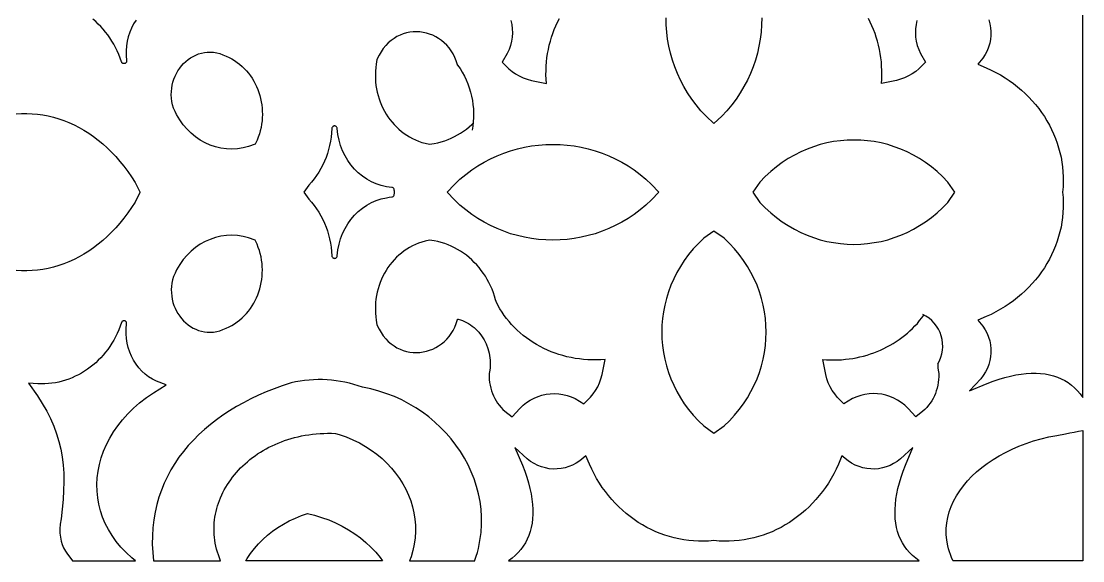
# Model space of a CAD drawing. Extents: x -1917 to -261, y -485 to 605.
# Drawn here: x -909.6 to -791.6, y -414.8 to -354.9 of the extents above; entities that cross this region are included whole.
import ezdxf

# ---------------------------------------------------------------- set-up
doc = ezdxf.new("R2010")
doc.units = 0
doc.layers.add('LAYER_1', color=18, linetype='CONTINUOUS')

msp = doc.modelspace()

# ---------------------------------------------------------------- linework, layer by layer
at = {"layer": 'LAYER_1'}
for points in [[(-802.07, -354.72), (-801.95, -355.14), (-801.87, -355.58), (-801.83, -356.01), (-801.83, -356.45), (-801.88, -356.89), (-801.97, -357.32), (-802.1, -357.75), (-802.27, -358.17), (-802.48, -358.57), (-802.74, -358.96), (-803.28, -359.65), (-802.36, -360.03), (-801.82, -360.29), (-801.29, -360.55), (-800.77, -360.84), (-800.27, -361.15), (-799.79, -361.47), (-799.32, -361.8), (-798.87, -362.16), (-798.44, -362.52), (-798.02, -362.9), (-797.62, -363.3), (-797.24, -363.71), (-796.88, -364.13), (-796.53, -364.56), (-796.21, -365.01), (-795.9, -365.47), (-795.61, -365.93), (-795.34, -366.41), (-795.1, -366.9), (-794.87, -367.39), (-794.66, -367.9), (-794.48, -368.41), (-794.31, -368.93), (-794.17, -369.45), (-794.05, -369.98), (-793.96, -370.52), (-793.88, -371.06), (-793.83, -371.61), (-793.81, -372.16), (-793.8, -372.72), (-793.82, -373.28), (-793.87, -373.87), (-793.87, -373.87), (-793.87, -373.87), (-793.82, -374.46), (-793.8, -375.02), (-793.81, -375.57), (-793.83, -376.12), (-793.88, -376.67), (-793.96, -377.21), (-794.05, -377.75), (-794.17, -378.28), (-794.31, -378.81), (-794.48, -379.33), (-794.66, -379.84), (-794.87, -380.34), (-795.1, -380.84), (-795.34, -381.32), (-795.61, -381.8), (-795.9, -382.27), (-796.21, -382.72), (-796.53, -383.17), (-796.88, -383.6), (-797.24, -384.03), (-797.62, -384.43), (-798.02, -384.83), (-798.44, -385.21), (-798.87, -385.58), (-799.32, -385.93), (-799.79, -386.27), (-800.27, -386.59), (-800.77, -386.89), (-801.29, -387.18), (-801.82, -387.45), (-802.36, -387.7), (-803.28, -388.09), (-802.74, -388.77), (-802.48, -389.16), (-802.27, -389.57), (-802.1, -389.99), (-801.97, -390.41), (-801.88, -390.85), (-801.83, -391.28), (-801.83, -391.72), (-801.87, -392.16), (-801.95, -392.59), (-802.07, -393.02), (-802.23, -393.44), (-802.43, -393.84), (-802.68, -394.23), (-802.97, -394.6), (-804.23, -395.97), (-802.25, -395.15), (-801.58, -394.89), (-800.93, -394.67), (-800.29, -394.48), (-799.67, -394.32), (-799.06, -394.19), (-798.47, -394.09), (-797.91, -394.02), (-797.35, -393.99), (-796.82, -393.99), (-796.31, -394.01), (-795.82, -394.07), (-795.34, -394.16), (-794.88, -394.27), (-794.45, -394.42), (-794.03, -394.6), (-793.63, -394.81), (-793.25, -395.04), (-792.89, -395.31), (-792.54, -395.61), (-792.22, -395.94), (-791.91, -396.3), (-791.63, -396.68), (-791.63, -373.87), (-791.63, -351.05)], [(-896.81, -354.75), (-897.08, -355.17), (-897.31, -355.62), (-897.51, -356.09), (-897.67, -356.58), (-897.79, -357.09), (-897.88, -357.61), (-897.91, -358.14), (-897.91, -358.68), (-897.85, -359.23), (-897.85, -359.3), (-897.86, -359.36), (-897.88, -359.41), (-897.91, -359.46), (-897.95, -359.5), (-897.99, -359.53), (-898.03, -359.55), (-898.08, -359.57), (-898.13, -359.57), (-898.18, -359.57), (-898.23, -359.56), (-898.28, -359.55), (-898.33, -359.52), (-898.37, -359.48), (-898.4, -359.43), (-898.43, -359.37), (-898.57, -358.96), (-898.73, -358.56), (-898.9, -358.17), (-899.08, -357.79), (-899.28, -357.42), (-899.49, -357.07), (-899.71, -356.72), (-899.95, -356.39), (-900.2, -356.07), (-900.45, -355.76), (-900.72, -355.46), (-901, -355.18), (-901.29, -354.9), (-901.59, -354.65)], [(-855.17, -354.77), (-855.07, -355.23), (-855.01, -355.69), (-854.99, -356.16), (-855.02, -356.62), (-855.09, -357.09), (-855.2, -357.55), (-855.36, -358.01), (-855.57, -358.45), (-856.13, -359.43), (-855.39, -360.15), (-855.03, -360.45), (-854.64, -360.72), (-854.23, -360.95), (-853.8, -361.16), (-853.35, -361.32), (-852.89, -361.45), (-851.22, -361.77), (-851.25, -361.29), (-851.27, -360.81), (-851.26, -360.33), (-851.24, -359.86), (-851.21, -359.38), (-851.16, -358.92), (-851.09, -358.45), (-851, -357.99), (-850.9, -357.54), (-850.78, -357.09), (-850.65, -356.65), (-850.51, -356.22), (-850.34, -355.79), (-850.17, -355.37), (-849.98, -354.96), (-849.77, -354.56)], [(-827.29, -354.48), (-827.31, -355.28), (-827.37, -356.07), (-827.47, -356.85), (-827.61, -357.64), (-827.78, -358.41), (-828, -359.18), (-828.26, -359.94), (-828.55, -360.68), (-828.89, -361.41), (-829.27, -362.13), (-829.68, -362.83), (-830.14, -363.51), (-830.63, -364.17), (-831.17, -364.81), (-831.74, -365.42), (-832.61, -366.25), (-833.48, -365.42), (-834.05, -364.81), (-834.58, -364.17), (-835.08, -363.51), (-835.54, -362.83), (-835.95, -362.13), (-836.33, -361.41), (-836.66, -360.68), (-836.96, -359.94), (-837.22, -359.18), (-837.44, -358.41), (-837.61, -357.64), (-837.75, -356.85), (-837.85, -356.07), (-837.91, -355.28), (-837.93, -354.48)], [(-810.05, -354.77), (-810.15, -355.23), (-810.21, -355.69), (-810.23, -356.16), (-810.2, -356.62), (-810.13, -357.09), (-810.02, -357.55), (-809.86, -358.01), (-809.65, -358.45), (-809.09, -359.43), (-809.83, -360.15), (-810.19, -360.45), (-810.58, -360.72), (-810.99, -360.95), (-811.42, -361.16), (-811.87, -361.32), (-812.33, -361.45), (-814, -361.77), (-813.97, -361.29), (-813.96, -360.81), (-813.96, -360.33), (-813.98, -359.86), (-814.01, -359.38), (-814.06, -358.92), (-814.13, -358.45), (-814.22, -357.99), (-814.32, -357.54), (-814.44, -357.09), (-814.57, -356.65), (-814.71, -356.22), (-814.88, -355.79), (-815.05, -355.37), (-815.24, -354.96), (-815.45, -354.56)], [(-861.07, -359.76), (-861.08, -359.76), (-861.1, -359.7), (-861.23, -359.28), (-861.39, -358.88), (-861.58, -358.5), (-861.79, -358.15), (-862.03, -357.82), (-862.29, -357.52), (-862.57, -357.25), (-862.87, -357), (-863.19, -356.78), (-863.51, -356.59), (-863.85, -356.43), (-864.2, -356.29), (-864.55, -356.19), (-864.91, -356.11), (-865.28, -356.06), (-865.65, -356.04), (-866.02, -356.05), (-866.39, -356.09), (-866.75, -356.17), (-867.12, -356.27), (-867.47, -356.4), (-867.82, -356.57), (-868.15, -356.77), (-868.48, -357), (-868.78, -357.27), (-869.07, -357.56), (-869.34, -357.89), (-869.59, -358.25), (-869.81, -358.64), (-870.04, -359.13), (-870.13, -359.62), (-870.18, -360.02), (-870.21, -360.42), (-870.22, -360.82), (-870.22, -361.21), (-870.19, -361.6), (-870.15, -361.99), (-870.09, -362.37), (-870.01, -362.75), (-869.92, -363.12), (-869.81, -363.48), (-869.68, -363.84), (-869.54, -364.19), (-869.38, -364.53), (-869.21, -364.86), (-869.02, -365.18), (-868.82, -365.49), (-868.6, -365.79), (-868.37, -366.08), (-868.13, -366.36), (-867.87, -366.62), (-867.61, -366.87), (-867.33, -367.11), (-867.03, -367.33), (-866.73, -367.54), (-866.42, -367.73), (-866.09, -367.91), (-865.75, -368.06), (-865.41, -368.2), (-865.05, -368.33), (-864.69, -368.43), (-864.2, -368.54), (-863.68, -368.45), (-863.29, -368.37), (-862.9, -368.27), (-862.52, -368.15), (-862.15, -368.02), (-861.79, -367.86), (-861.44, -367.69), (-861.09, -367.51), (-860.75, -367.3), (-860.43, -367.09), (-860.11, -366.85), (-859.81, -366.61), (-859.51, -366.34), (-859.36, -366.2)], [(-910.14, -365.16), (-909.54, -365.13), (-908.94, -365.12), (-908.34, -365.14), (-907.75, -365.2), (-907.15, -365.28), (-906.56, -365.39), (-905.98, -365.53), (-905.4, -365.71), (-904.82, -365.9), (-904.26, -366.13), (-903.7, -366.39), (-903.14, -366.67), (-902.6, -366.98), (-902.06, -367.32), (-901.53, -367.69), (-901.02, -368.08), (-900.51, -368.5), (-900.01, -368.95), (-899.53, -369.42), (-899.06, -369.91), (-898.6, -370.44), (-898.16, -370.98), (-897.73, -371.56), (-897.31, -372.15), (-896.92, -372.78), (-896.4, -373.83), (-896.4, -373.87), (-896.4, -373.9), (-896.92, -374.96), (-897.31, -375.58), (-897.73, -376.18), (-898.16, -376.75), (-898.6, -377.3), (-899.06, -377.82), (-899.53, -378.32), (-900.01, -378.79), (-900.51, -379.24), (-901.02, -379.65), (-901.53, -380.05), (-902.06, -380.41), (-902.6, -380.75), (-903.14, -381.06), (-903.7, -381.35), (-904.26, -381.6), (-904.82, -381.83), (-905.4, -382.03), (-905.98, -382.2), (-906.56, -382.34), (-907.15, -382.45), (-907.75, -382.54), (-908.34, -382.59), (-908.94, -382.61), (-909.54, -382.61), (-910.14, -382.57)], [(-807.75, -392.96), (-807.75, -393.1), (-807.74, -393.38), (-807.7, -393.66), (-807.64, -394.03), (-807.64, -394.39), (-807.66, -394.71), (-807.69, -395.02), (-807.74, -395.33), (-807.81, -395.64), (-807.9, -395.94), (-808, -396.23), (-808.12, -396.51), (-808.26, -396.79), (-808.41, -397.06), (-808.58, -397.31), (-808.76, -397.56), (-808.96, -397.79), (-809.17, -398.02), (-809.39, -398.22), (-810.18, -398.86), (-811.04, -397.9), (-811.41, -397.55), (-811.8, -397.24), (-812.2, -396.98), (-812.63, -396.75), (-813.06, -396.57), (-813.51, -396.43), (-813.97, -396.32), (-814.43, -396.27), (-814.9, -396.25), (-815.37, -396.28), (-815.83, -396.35), (-816.29, -396.46), (-816.75, -396.62), (-817.2, -396.82), (-818.17, -397.38), (-818.9, -396.65), (-819.19, -396.29), (-819.46, -395.9), (-819.7, -395.49), (-819.9, -395.06), (-820.06, -394.61), (-820.19, -394.14), (-820.51, -392.47), (-820.09, -392.5), (-819.67, -392.52), (-819.25, -392.52), (-818.83, -392.51), (-818.42, -392.49), (-818, -392.45), (-817.59, -392.4), (-817.19, -392.34), (-816.79, -392.27), (-816.39, -392.18), (-815.99, -392.08), (-815.6, -391.97), (-815.22, -391.85), (-814.84, -391.72), (-814.47, -391.57), (-814.1, -391.42), (-813.74, -391.25), (-813.39, -391.07), (-813.04, -390.88), (-812.7, -390.69), (-812.37, -390.48), (-812.04, -390.26), (-811.72, -390.03), (-811.42, -389.79), (-811.12, -389.54), (-810.83, -389.28), (-810.55, -389.01), (-810.28, -388.73), (-810.01, -388.45), (-809.76, -388.15), (-809.52, -387.85), (-809.3, -387.54)], [(-798.79, -414.85), (-806.03, -414.85), (-806.05, -414.81), (-806.2, -414.48), (-806.33, -414.16), (-806.44, -413.84), (-806.54, -413.52), (-806.62, -413.19), (-806.74, -412.55), (-806.8, -411.91), (-806.8, -411.27), (-806.74, -410.64), (-806.63, -410.02), (-806.46, -409.4), (-806.24, -408.8), (-805.98, -408.21), (-805.66, -407.63), (-805.3, -407.06), (-804.89, -406.51), (-804.44, -405.97), (-803.95, -405.45), (-803.42, -404.95), (-802.85, -404.47), (-802.25, -404.02), (-801.6, -403.58), (-800.93, -403.17), (-800.22, -402.79), (-799.48, -402.43), (-798.72, -402.1), (-797.92, -401.79), (-797.11, -401.52), (-796.26, -401.28), (-795.4, -401.07), (-794.51, -400.9), (-793.55, -400.75), (-793.08, -400.63), (-792.6, -400.53), (-792.12, -400.44), (-791.63, -400.36)], [(-791.63, -400.36), (-791.63, -414.85)], [(-791.63, -414.85), (-798.79, -414.85)]]:
    msp.add_lwpolyline(points, dxfattribs=at)
for points in [[(-888.56, -368.63), (-889.13, -368.38), (-889.67, -368.08), (-890.19, -367.72), (-890.68, -367.32), (-891.14, -366.87), (-891.57, -366.38), (-891.96, -365.83), (-892.31, -365.25), (-892.48, -364.88), (-892.63, -364.51), (-892.74, -364.14), (-892.82, -363.77), (-892.87, -363.4), (-892.89, -363.03), (-892.88, -362.67), (-892.85, -362.31), (-892.79, -361.96), (-892.71, -361.62), (-892.6, -361.29), (-892.47, -360.97), (-892.32, -360.66), (-892.15, -360.36), (-891.96, -360.08), (-891.75, -359.81), (-891.52, -359.57), (-891.28, -359.34), (-891.03, -359.12), (-890.75, -358.93), (-890.47, -358.77), (-890.17, -358.62), (-889.87, -358.5), (-889.55, -358.41), (-889.22, -358.34), (-888.89, -358.3), (-888.55, -358.29), (-888.2, -358.32), (-887.85, -358.37), (-887.5, -358.46), (-887.15, -358.59), (-886.8, -358.74), (-886.48, -358.89), (-886.17, -359.06), (-885.87, -359.24), (-885.58, -359.44), (-885.3, -359.65), (-885.03, -359.88), (-884.78, -360.12), (-884.54, -360.38), (-884.32, -360.65), (-884.11, -360.92), (-883.91, -361.21), (-883.73, -361.51), (-883.57, -361.82), (-883.42, -362.13), (-883.28, -362.46), (-883.16, -362.79), (-883.05, -363.12), (-882.97, -363.46), (-882.89, -363.81), (-882.84, -364.16), (-882.8, -364.52), (-882.78, -364.87), (-882.77, -365.23), (-882.78, -365.59), (-882.81, -365.95), (-882.86, -366.31), (-882.92, -366.67), (-883.01, -367.03), (-883.11, -367.39), (-883.23, -367.74), (-883.37, -368.09), (-883.58, -368.54), (-884.3, -368.79), (-884.92, -368.95), (-885.54, -369.04), (-886.16, -369.07), (-886.77, -369.05), (-887.38, -368.96), (-887.98, -368.82)], [(-878.15, -373.87), (-877.61, -374.65), (-877.31, -374.99), (-877.02, -375.34), (-876.76, -375.71), (-876.51, -376.1), (-876.28, -376.49), (-876.07, -376.9), (-875.87, -377.31), (-875.7, -377.74), (-875.55, -378.17), (-875.41, -378.62), (-875.3, -379.07), (-875.21, -379.52), (-875.14, -379.99), (-875.08, -380.46), (-875.06, -380.94), (-875.05, -381), (-875.03, -381.06), (-875, -381.11), (-874.96, -381.15), (-874.92, -381.18), (-874.87, -381.21), (-874.82, -381.22), (-874.77, -381.23), (-874.72, -381.22), (-874.67, -381.21), (-874.62, -381.19), (-874.57, -381.16), (-874.54, -381.12), (-874.5, -381.08), (-874.48, -381.02), (-874.47, -380.95), (-874.39, -380.29), (-874.26, -379.66), (-874.09, -379.05), (-873.86, -378.46), (-873.59, -377.91), (-873.28, -377.38), (-872.93, -376.89), (-872.54, -376.44), (-872.12, -376.02), (-871.66, -375.64), (-871.17, -375.31), (-870.66, -375.03), (-870.12, -374.79), (-869.56, -374.61), (-868.98, -374.48), (-868.68, -374.43), (-868.38, -374.4), (-868.31, -374.39), (-868.26, -374.36), (-868.21, -374.32), (-868.17, -374.27), (-868.14, -374.19), (-868.12, -374.1), (-868.11, -374), (-868.11, -373.87), (-868.11, -373.74), (-868.12, -373.63), (-868.14, -373.54), (-868.17, -373.47), (-868.21, -373.41), (-868.26, -373.37), (-868.31, -373.35), (-868.38, -373.33), (-868.68, -373.3), (-868.98, -373.26), (-869.56, -373.13), (-870.12, -372.94), (-870.66, -372.71), (-871.17, -372.42), (-871.66, -372.09), (-872.12, -371.72), (-872.54, -371.3), (-872.93, -370.84), (-873.28, -370.35), (-873.59, -369.83), (-873.86, -369.27), (-874.09, -368.69), (-874.26, -368.08), (-874.39, -367.45), (-874.47, -366.78), (-874.48, -366.72), (-874.5, -366.66), (-874.54, -366.61), (-874.57, -366.57), (-874.62, -366.54), (-874.67, -366.52), (-874.72, -366.51), (-874.77, -366.51), (-874.82, -366.51), (-874.87, -366.53), (-874.92, -366.55), (-874.96, -366.58), (-875, -366.63), (-875.03, -366.68), (-875.05, -366.73), (-875.06, -366.8), (-875.08, -367.28), (-875.14, -367.75), (-875.21, -368.21), (-875.3, -368.67), (-875.41, -369.12), (-875.55, -369.56), (-875.7, -370), (-875.87, -370.42), (-876.07, -370.84), (-876.28, -371.24), (-876.51, -371.64), (-876.76, -372.02), (-877.02, -372.39), (-877.31, -372.75), (-877.61, -373.09)], [(-862.26, -373.87), (-861.44, -373), (-860.82, -372.43), (-860.18, -371.89), (-859.52, -371.4), (-858.84, -370.94), (-858.14, -370.53), (-857.43, -370.15), (-856.7, -369.81), (-855.95, -369.52), (-855.19, -369.26), (-854.43, -369.04), (-853.65, -368.86), (-852.87, -368.72), (-852.08, -368.63), (-851.29, -368.57), (-850.5, -368.55), (-849.7, -368.57), (-848.91, -368.63), (-848.13, -368.72), (-847.34, -368.86), (-846.57, -369.04), (-845.8, -369.26), (-845.04, -369.52), (-844.3, -369.81), (-843.57, -370.15), (-842.85, -370.53), (-842.15, -370.94), (-841.47, -371.4), (-840.81, -371.89), (-840.17, -372.43), (-839.56, -373), (-838.73, -373.87), (-839.56, -374.73), (-840.17, -375.31), (-840.81, -375.84), (-841.47, -376.34), (-842.15, -376.79), (-842.85, -377.21), (-843.57, -377.59), (-844.3, -377.92), (-845.04, -378.22), (-845.8, -378.48), (-846.57, -378.69), (-847.34, -378.87), (-848.13, -379.01), (-848.91, -379.11), (-849.7, -379.17), (-850.5, -379.19), (-851.29, -379.17), (-852.08, -379.11), (-852.87, -379.01), (-853.65, -378.87), (-854.43, -378.69), (-855.19, -378.48), (-855.95, -378.22), (-856.7, -377.92), (-857.43, -377.59), (-858.14, -377.21), (-858.84, -376.79), (-859.52, -376.34), (-860.18, -375.84), (-860.82, -375.31), (-861.44, -374.73)], [(-828.28, -373.87), (-827.49, -375), (-826.9, -375.6), (-826.29, -376.16), (-825.66, -376.68), (-825.01, -377.16), (-824.35, -377.59), (-823.66, -377.99), (-822.97, -378.34), (-822.25, -378.65), (-821.53, -378.92), (-820.8, -379.15), (-820.06, -379.34), (-819.31, -379.48), (-818.56, -379.59), (-817.81, -379.65), (-817.05, -379.67), (-816.3, -379.65), (-815.54, -379.59), (-814.79, -379.48), (-814.04, -379.34), (-813.3, -379.15), (-812.57, -378.92), (-811.85, -378.65), (-811.14, -378.34), (-810.44, -377.99), (-809.76, -377.59), (-809.09, -377.16), (-808.44, -376.68), (-807.81, -376.16), (-807.2, -375.6), (-806.62, -375), (-805.83, -373.87), (-806.62, -372.74), (-807.2, -372.13), (-807.81, -371.57), (-808.44, -371.05), (-809.09, -370.58), (-809.76, -370.14), (-810.44, -369.75), (-811.14, -369.39), (-811.85, -369.08), (-812.57, -368.81), (-813.3, -368.58), (-814.04, -368.4), (-814.79, -368.25), (-815.54, -368.15), (-816.3, -368.09), (-817.05, -368.07), (-817.81, -368.09), (-818.56, -368.15), (-819.31, -368.25), (-820.06, -368.4), (-820.8, -368.58), (-821.53, -368.81), (-822.25, -369.08), (-822.97, -369.39), (-823.66, -369.75), (-824.35, -370.14), (-825.01, -370.58), (-825.66, -371.05), (-826.29, -371.57), (-826.9, -372.13), (-827.49, -372.74)], [(-832.61, -400.65), (-831.48, -399.86), (-830.88, -399.27), (-830.32, -398.66), (-829.8, -398.03), (-829.32, -397.39), (-828.88, -396.72), (-828.49, -396.04), (-828.14, -395.34), (-827.82, -394.63), (-827.55, -393.9), (-827.33, -393.17), (-827.14, -392.43), (-826.99, -391.69), (-826.89, -390.93), (-826.83, -390.18), (-826.81, -389.42), (-826.83, -388.67), (-826.89, -387.91), (-826.99, -387.16), (-827.14, -386.42), (-827.33, -385.68), (-827.55, -384.94), (-827.82, -384.22), (-828.14, -383.51), (-828.49, -382.81), (-828.88, -382.13), (-829.32, -381.46), (-829.8, -380.81), (-830.32, -380.18), (-830.88, -379.58), (-831.48, -378.99), (-832.61, -378.2), (-833.74, -378.99), (-834.34, -379.58), (-834.9, -380.18), (-835.42, -380.81), (-835.9, -381.46), (-836.34, -382.13), (-836.73, -382.81), (-837.08, -383.51), (-837.39, -384.22), (-837.66, -384.94), (-837.89, -385.68), (-838.08, -386.42), (-838.22, -387.16), (-838.33, -387.91), (-838.39, -388.67), (-838.41, -389.42), (-838.39, -390.18), (-838.33, -390.93), (-838.22, -391.69), (-838.08, -392.43), (-837.89, -393.17), (-837.66, -393.9), (-837.39, -394.63), (-837.08, -395.34), (-836.73, -396.04), (-836.34, -396.72), (-835.9, -397.39), (-835.42, -398.03), (-834.9, -398.66), (-834.34, -399.27), (-833.74, -399.86)], [(-888.56, -379.11), (-889.13, -379.36), (-889.67, -379.66), (-890.19, -380.01), (-890.68, -380.41), (-891.14, -380.86), (-891.57, -381.36), (-891.96, -381.9), (-892.31, -382.49), (-892.48, -382.86), (-892.63, -383.23), (-892.74, -383.6), (-892.82, -383.97), (-892.87, -384.34), (-892.89, -384.7), (-892.88, -385.07), (-892.85, -385.42), (-892.79, -385.77), (-892.71, -386.12), (-892.6, -386.45), (-892.47, -386.77), (-892.32, -387.08), (-892.15, -387.37), (-891.96, -387.66), (-891.75, -387.92), (-891.52, -388.17), (-891.28, -388.4), (-891.03, -388.61), (-890.75, -388.8), (-890.47, -388.97), (-890.17, -389.11), (-889.87, -389.23), (-889.55, -389.33), (-889.22, -389.39), (-888.89, -389.43), (-888.55, -389.44), (-888.2, -389.42), (-887.85, -389.36), (-887.5, -389.27), (-887.15, -389.15), (-886.8, -388.99), (-886.48, -388.84), (-886.17, -388.68), (-885.87, -388.49), (-885.58, -388.29), (-885.3, -388.08), (-885.03, -387.85), (-884.78, -387.61), (-884.54, -387.36), (-884.32, -387.09), (-884.11, -386.81), (-883.91, -386.52), (-883.73, -386.22), (-883.57, -385.92), (-883.42, -385.6), (-883.28, -385.28), (-883.16, -384.95), (-883.05, -384.61), (-882.97, -384.27), (-882.89, -383.92), (-882.84, -383.57), (-882.8, -383.22), (-882.78, -382.86), (-882.77, -382.5), (-882.78, -382.14), (-882.81, -381.78), (-882.86, -381.42), (-882.92, -381.06), (-883.01, -380.7), (-883.11, -380.35), (-883.23, -380), (-883.37, -379.65), (-883.58, -379.2), (-884.3, -378.94), (-884.92, -378.79), (-885.54, -378.7), (-886.16, -378.66), (-886.77, -378.69), (-887.38, -378.77), (-887.98, -378.91)], [(-856.81, -386.03), (-856.86, -385.83), (-856.97, -385.43), (-857.11, -385.04), (-857.26, -384.66), (-857.42, -384.29), (-857.6, -383.92), (-857.79, -383.57), (-858, -383.22), (-858.22, -382.89), (-858.45, -382.56), (-858.7, -382.25), (-858.96, -381.95), (-859.23, -381.67), (-859.51, -381.39), (-859.81, -381.13), (-860.11, -380.88), (-860.43, -380.65), (-860.75, -380.43), (-861.09, -380.23), (-861.44, -380.04), (-861.79, -379.87), (-862.15, -379.72), (-862.52, -379.58), (-862.9, -379.46), (-863.29, -379.36), (-863.68, -379.28), (-864.2, -379.2), (-864.69, -379.31), (-865.05, -379.41), (-865.41, -379.53), (-865.75, -379.67), (-866.09, -379.83), (-866.42, -380), (-866.73, -380.2), (-867.03, -380.4), (-867.33, -380.63), (-867.61, -380.86), (-867.87, -381.11), (-868.13, -381.38), (-868.37, -381.66), (-868.6, -381.95), (-868.82, -382.25), (-869.02, -382.56), (-869.21, -382.88), (-869.38, -383.21), (-869.54, -383.55), (-869.68, -383.9), (-869.81, -384.25), (-869.92, -384.62), (-870.01, -384.99), (-870.09, -385.36), (-870.15, -385.75), (-870.19, -386.13), (-870.22, -386.52), (-870.22, -386.92), (-870.21, -387.31), (-870.18, -387.71), (-870.13, -388.11), (-870.04, -388.6), (-869.81, -389.09), (-869.59, -389.48), (-869.34, -389.84), (-869.07, -390.17), (-868.78, -390.47), (-868.48, -390.73), (-868.15, -390.96), (-867.82, -391.16), (-867.47, -391.33), (-867.12, -391.47), (-866.75, -391.57), (-866.39, -391.64), (-866.02, -391.68), (-865.65, -391.69), (-865.28, -391.68), (-864.91, -391.63), (-864.55, -391.55), (-864.2, -391.44), (-863.85, -391.31), (-863.51, -391.15), (-863.19, -390.95), (-862.87, -390.73), (-862.57, -390.49), (-862.29, -390.21), (-862.03, -389.91), (-861.79, -389.59), (-861.58, -389.23), (-861.39, -388.86), (-861.23, -388.46), (-861.1, -388.03), (-861.08, -387.97), (-861.01, -387.99), (-860.77, -388.06), (-860.54, -388.14), (-860.31, -388.24), (-860.08, -388.35), (-859.87, -388.47), (-859.66, -388.61), (-859.46, -388.75), (-859.26, -388.91), (-859.07, -389.08), (-858.9, -389.25), (-858.73, -389.43), (-858.42, -389.84), (-858.14, -390.28), (-857.91, -390.74), (-857.72, -391.24), (-857.65, -391.49), (-857.59, -391.75), (-857.54, -392.01), (-857.5, -392.28), (-857.48, -392.55), (-857.46, -392.82), (-857.47, -393.1), (-857.48, -393.38), (-857.51, -393.66), (-857.57, -394.03), (-857.58, -394.39), (-857.56, -394.71), (-857.53, -395.02), (-857.48, -395.33), (-857.41, -395.64), (-857.32, -395.94), (-857.22, -396.23), (-857.1, -396.51), (-856.96, -396.79), (-856.81, -397.06), (-856.64, -397.31), (-856.46, -397.56), (-856.26, -397.79), (-856.05, -398.02), (-855.82, -398.22), (-855.04, -398.86), (-854.18, -397.9), (-853.81, -397.55), (-853.42, -397.24), (-853.02, -396.98), (-852.59, -396.75), (-852.15, -396.57), (-851.71, -396.43), (-851.25, -396.32), (-850.79, -396.27), (-850.32, -396.25), (-849.85, -396.28), (-849.39, -396.35), (-848.92, -396.46), (-848.47, -396.62), (-848.02, -396.82), (-847.05, -397.38), (-846.32, -396.65), (-846.02, -396.29), (-845.76, -395.9), (-845.52, -395.49), (-845.32, -395.06), (-845.16, -394.61), (-845.03, -394.14), (-844.7, -392.47), (-845.19, -392.51), (-845.67, -392.52), (-846.15, -392.52), (-846.62, -392.5), (-847.09, -392.46), (-847.56, -392.41), (-848.02, -392.34), (-848.48, -392.26), (-848.94, -392.16), (-849.38, -392.04), (-849.82, -391.91), (-850.26, -391.76), (-850.69, -391.6), (-851.1, -391.42), (-851.52, -391.23), (-851.92, -391.03), (-852.31, -390.81), (-852.7, -390.58), (-853.07, -390.33), (-853.43, -390.07), (-853.79, -389.8), (-854.13, -389.52), (-854.46, -389.22), (-854.77, -388.91), (-855.08, -388.59), (-855.37, -388.26), (-855.64, -387.91), (-855.91, -387.56), (-856.15, -387.19), (-856.39, -386.82), (-856.6, -386.43)], [(-903.85, -414.85), (-896.85, -414.85), (-897.27, -414.51), (-897.91, -413.93), (-898.2, -413.63), (-898.48, -413.33), (-899.01, -412.7), (-899.47, -412.05), (-899.88, -411.38), (-900.22, -410.7), (-900.52, -410), (-900.75, -409.29), (-900.94, -408.56), (-901.06, -407.83), (-901.13, -407.1), (-901.15, -406.36), (-901.11, -405.61), (-901.02, -404.87), (-900.87, -404.13), (-900.67, -403.39), (-900.41, -402.66), (-900.1, -401.93), (-899.73, -401.22), (-899.31, -400.52), (-898.84, -399.83), (-898.31, -399.16), (-897.73, -398.51), (-897.1, -397.89), (-896.41, -397.28), (-895.66, -396.7), (-894.87, -396.16), (-893.47, -395.3), (-894.54, -394.89), (-894.99, -394.66), (-895.41, -394.4), (-895.8, -394.09), (-896.17, -393.76), (-896.5, -393.39), (-896.81, -392.99), (-897.08, -392.56), (-897.31, -392.11), (-897.51, -391.64), (-897.67, -391.15), (-897.79, -390.65), (-897.88, -390.13), (-897.91, -389.6), (-897.91, -389.06), (-897.85, -388.5), (-897.85, -388.44), (-897.86, -388.38), (-897.88, -388.32), (-897.91, -388.28), (-897.95, -388.24), (-897.99, -388.21), (-898.03, -388.18), (-898.08, -388.17), (-898.13, -388.16), (-898.18, -388.16), (-898.23, -388.17), (-898.28, -388.19), (-898.33, -388.22), (-898.37, -388.26), (-898.4, -388.31), (-898.43, -388.36), (-898.57, -388.78), (-898.73, -389.18), (-898.9, -389.57), (-899.08, -389.94), (-899.28, -390.31), (-899.49, -390.67), (-899.71, -391.01), (-899.95, -391.35), (-900.2, -391.67), (-900.45, -391.98), (-900.72, -392.28), (-901, -392.56), (-901.29, -392.83), (-901.59, -393.09), (-901.9, -393.33), (-902.21, -393.56), (-902.54, -393.78), (-902.87, -393.98), (-903.21, -394.17), (-903.56, -394.34), (-903.91, -394.5), (-904.27, -394.64), (-904.64, -394.77), (-905.01, -394.88), (-905.39, -394.97), (-905.77, -395.05), (-906.15, -395.11), (-906.54, -395.15), (-906.93, -395.17), (-907.33, -395.18), (-907.72, -395.17), (-908.77, -395.09), (-907.77, -396.5), (-907.22, -397.36), (-906.73, -398.2), (-906.31, -399.04), (-905.94, -399.88), (-905.63, -400.72), (-905.38, -401.57), (-905.17, -402.43), (-905.02, -403.3), (-904.91, -404.2), (-904.84, -405.12), (-904.82, -406.06), (-904.85, -407.04), (-904.9, -408.05), (-905, -409.11), (-905.13, -410.2), (-905.22, -410.76), (-905.26, -411.29), (-905.26, -411.78), (-905.21, -412.23), (-905.13, -412.65), (-905.01, -413.04), (-904.85, -413.41), (-904.65, -413.76), (-904.43, -414.11), (-904.18, -414.45)], [(-894.88, -414.85), (-887.41, -414.85), (-887.54, -414.52), (-887.66, -414.2), (-887.77, -413.88), (-887.86, -413.55), (-887.94, -413.23), (-888, -412.9), (-888.06, -412.57), (-888.1, -412.25), (-888.13, -411.92), (-888.14, -411.6), (-888.14, -411.28), (-888.14, -410.95), (-888.12, -410.63), (-888.08, -410.31), (-888.04, -410), (-887.98, -409.68), (-887.92, -409.36), (-887.84, -409.05), (-887.75, -408.74), (-887.65, -408.44), (-887.54, -408.13), (-887.42, -407.83), (-887.29, -407.53), (-887.15, -407.24), (-887, -406.95), (-886.83, -406.66), (-886.66, -406.38), (-886.48, -406.1), (-886.29, -405.83), (-886.09, -405.56), (-885.88, -405.3), (-885.66, -405.04), (-885.43, -404.78), (-885.19, -404.53), (-884.95, -404.29), (-884.69, -404.06), (-884.43, -403.83), (-884.16, -403.6), (-883.88, -403.38), (-883.59, -403.17), (-883.3, -402.97), (-882.99, -402.77), (-882.68, -402.58), (-882.36, -402.4), (-882.04, -402.23), (-881.7, -402.06), (-881.36, -401.91), (-881.02, -401.76), (-880.66, -401.62), (-880.3, -401.48), (-879.94, -401.36), (-879.56, -401.25), (-879.19, -401.14), (-878.8, -401.05), (-878.41, -400.97), (-878.01, -400.89), (-877.61, -400.83), (-877.2, -400.77), (-876.79, -400.73), (-876.37, -400.7), (-875.95, -400.68), (-875.52, -400.67), (-875.08, -400.67), (-874.65, -400.68), (-874.24, -400.8), (-873.47, -401.08), (-872.72, -401.4), (-872, -401.75), (-871.32, -402.14), (-870.67, -402.56), (-870.06, -403.01), (-869.48, -403.49), (-868.94, -404), (-868.44, -404.54), (-867.97, -405.1), (-867.55, -405.68), (-867.17, -406.28), (-866.83, -406.9), (-866.54, -407.54), (-866.29, -408.19), (-866.08, -408.85), (-865.93, -409.53), (-865.82, -410.21), (-865.76, -410.9), (-865.75, -411.6), (-865.8, -412.3), (-865.9, -413), (-866.05, -413.7), (-866.26, -414.4), (-866.42, -414.85), (-859.18, -414.85), (-859.17, -414.79), (-859.02, -414.35), (-858.89, -413.91), (-858.78, -413.47), (-858.68, -413.02), (-858.6, -412.58), (-858.48, -411.7), (-858.42, -410.82), (-858.42, -409.95), (-858.48, -409.09), (-858.59, -408.24), (-858.76, -407.39), (-858.97, -406.57), (-859.24, -405.75), (-859.56, -404.96), (-859.92, -404.18), (-860.32, -403.42), (-860.77, -402.69), (-861.27, -401.98), (-861.8, -401.3), (-862.37, -400.64), (-862.97, -400.02), (-863.61, -399.42), (-864.29, -398.86), (-865, -398.33), (-865.73, -397.84), (-866.5, -397.38), (-867.29, -396.97), (-868.11, -396.6), (-868.96, -396.27), (-869.82, -395.98), (-870.71, -395.74), (-871.66, -395.54), (-872.14, -395.38), (-872.63, -395.23), (-873.11, -395.11), (-873.6, -395), (-874.1, -394.9), (-874.59, -394.83), (-875.09, -394.77), (-875.59, -394.73), (-876.09, -394.71), (-876.59, -394.71), (-877.09, -394.73), (-877.59, -394.76), (-878.09, -394.81), (-878.58, -394.88), (-879.08, -394.96), (-879.57, -395.07), (-879.89, -395.18), (-880.58, -395.39), (-881.48, -395.72), (-882.36, -396.07), (-883.21, -396.45), (-884.05, -396.85), (-884.86, -397.27), (-885.65, -397.71), (-886.41, -398.17), (-887.15, -398.66), (-887.87, -399.16), (-888.55, -399.69), (-889.21, -400.25), (-889.84, -400.82), (-890.44, -401.42), (-891, -402.03), (-891.54, -402.68), (-892.04, -403.34), (-892.5, -404.02), (-892.93, -404.73), (-893.32, -405.46), (-893.68, -406.21), (-893.99, -406.98), (-894.27, -407.78), (-894.5, -408.59), (-894.69, -409.43), (-894.83, -410.29), (-894.94, -411.17), (-894.99, -412.07), (-895, -412.99), (-894.96, -413.93)], [(-832.61, -412.6), (-832.61, -412.6), (-833.2, -412.65), (-833.76, -412.67), (-834.31, -412.67), (-834.86, -412.64), (-835.41, -412.59), (-835.95, -412.52), (-836.49, -412.42), (-837.02, -412.3), (-837.55, -412.16), (-838.07, -412), (-838.58, -411.81), (-839.08, -411.61), (-839.58, -411.38), (-840.07, -411.13), (-840.54, -410.86), (-841.01, -410.58), (-841.47, -410.27), (-841.91, -409.94), (-842.35, -409.6), (-842.77, -409.23), (-843.18, -408.85), (-843.57, -408.45), (-843.95, -408.04), (-844.32, -407.6), (-844.67, -407.15), (-845.01, -406.69), (-845.33, -406.2), (-845.64, -405.7), (-845.92, -405.19), (-846.19, -404.66), (-846.44, -404.12), (-846.83, -403.19), (-847.51, -403.74), (-847.9, -404), (-848.31, -404.21), (-848.73, -404.38), (-849.15, -404.51), (-849.59, -404.6), (-850.02, -404.64), (-850.46, -404.65), (-850.9, -404.61), (-851.33, -404.53), (-851.76, -404.41), (-852.18, -404.25), (-852.58, -404.04), (-852.97, -403.8), (-853.35, -403.51), (-854.71, -402.24), (-853.89, -404.22), (-853.63, -404.89), (-853.41, -405.55), (-853.22, -406.19), (-853.06, -406.81), (-852.93, -407.42), (-852.83, -408), (-852.77, -408.57), (-852.73, -409.12), (-852.73, -409.65), (-852.75, -410.17), (-852.81, -410.66), (-852.9, -411.14), (-853.02, -411.59), (-853.16, -412.03), (-853.34, -412.45), (-853.55, -412.85), (-853.79, -413.23), (-854.05, -413.59), (-854.35, -413.94), (-854.68, -414.26), (-855.04, -414.57), (-855.42, -414.85), (-832.61, -414.85), (-809.8, -414.85), (-810.17, -414.57), (-810.54, -414.26), (-810.87, -413.94), (-811.16, -413.59), (-811.43, -413.23), (-811.67, -412.85), (-811.88, -412.45), (-812.05, -412.03), (-812.2, -411.59), (-812.32, -411.14), (-812.41, -410.66), (-812.46, -410.17), (-812.49, -409.65), (-812.49, -409.12), (-812.45, -408.57), (-812.39, -408), (-812.29, -407.42), (-812.16, -406.81), (-812, -406.19), (-811.81, -405.55), (-811.59, -404.89), (-811.33, -404.22), (-810.5, -402.24), (-811.87, -403.51), (-812.25, -403.8), (-812.64, -404.04), (-813.04, -404.25), (-813.46, -404.41), (-813.88, -404.53), (-814.32, -404.61), (-814.76, -404.65), (-815.19, -404.64), (-815.63, -404.6), (-816.06, -404.51), (-816.49, -404.38), (-816.91, -404.21), (-817.31, -404), (-817.71, -403.74), (-818.39, -403.19), (-818.78, -404.12), (-819.03, -404.66), (-819.3, -405.19), (-819.58, -405.7), (-819.89, -406.2), (-820.21, -406.69), (-820.55, -407.15), (-820.9, -407.6), (-821.27, -408.04), (-821.65, -408.45), (-822.04, -408.85), (-822.45, -409.23), (-822.87, -409.6), (-823.31, -409.94), (-823.75, -410.27), (-824.21, -410.58), (-824.68, -410.86), (-825.15, -411.13), (-825.64, -411.38), (-826.13, -411.61), (-826.64, -411.81), (-827.15, -412), (-827.67, -412.16), (-828.19, -412.3), (-828.73, -412.42), (-829.26, -412.52), (-829.81, -412.59), (-830.35, -412.64), (-830.91, -412.67), (-831.46, -412.67), (-832.02, -412.65), (-832.61, -412.6)], [(-884.62, -414.85), (-884.46, -414.58), (-884.08, -414.02), (-883.66, -413.48), (-883.2, -412.96), (-882.71, -412.47), (-882.19, -412.01), (-881.63, -411.57), (-881.04, -411.15), (-880.43, -410.77), (-879.78, -410.42), (-879.11, -410.1), (-878.41, -409.81), (-877.76, -409.58), (-877, -409.77), (-876.19, -410.02), (-875.4, -410.31), (-874.64, -410.64), (-873.9, -411), (-873.2, -411.4), (-872.52, -411.84), (-871.88, -412.31), (-871.28, -412.81), (-870.71, -413.34), (-870.18, -413.9), (-869.68, -414.48), (-869.42, -414.85)]]:
    msp.add_lwpolyline(points, close=True, dxfattribs=at)
for points in [[(-861.09, -359.73, -0.207143), (-859.48, -366.99)], [(-807.75, -392.96, 0.447388), (-809.41, -387.47)]]:
    msp.add_lwpolyline(points, format="xyb", dxfattribs=at)

doc.saveas('drawing.dxf')
